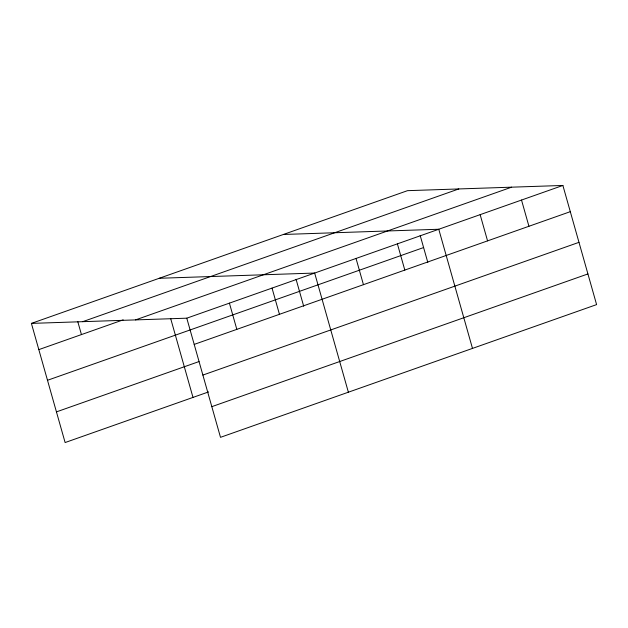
<?xml version="1.0" encoding="UTF-8"?>
<svg xmlns="http://www.w3.org/2000/svg" width="628" height="628" viewBox="0 0 628 628"><rect width="100%" height="100%" fill="white"/><g stroke="black" fill="none" stroke-linecap="round" stroke-linejoin="round"><path stroke-width="0.94" d="M31.4 323.396L407.501 190.669L562.884 185.456L596.6 304.604L220.499 437.331L186.783 318.184L31.4 323.396L65.116 442.544L208.622 391.903M82.676 321.677L458.778 188.95M38.818 349.623L123.167 319.856M135.507 319.903L511.608 187.175M186.783 318.184L562.884 185.456M47.5 380.285L423.602 247.558M194.201 344.403L570.303 211.675M56.442 411.882L199.021 361.563M202.883 375.073L578.985 242.337M211.817 406.661L587.926 273.934M283.385 234.472L438.768 229.251L472.484 348.399M159.276 278.275L314.659 273.054L348.375 392.202M521.515 200.049L528.933 226.276M480.145 214.65L487.564 240.877M420.179 235.476L427.809 262.425M397.398 243.852L404.817 270.079M356.029 258.453L363.447 284.68M296.071 279.279L303.693 306.229M272.034 288.095L279.452 314.322M229.408 303.136L236.827 329.362M170.643 318.435L192.992 397.422M77.739 321.465L81.444 334.583"/></g></svg>
